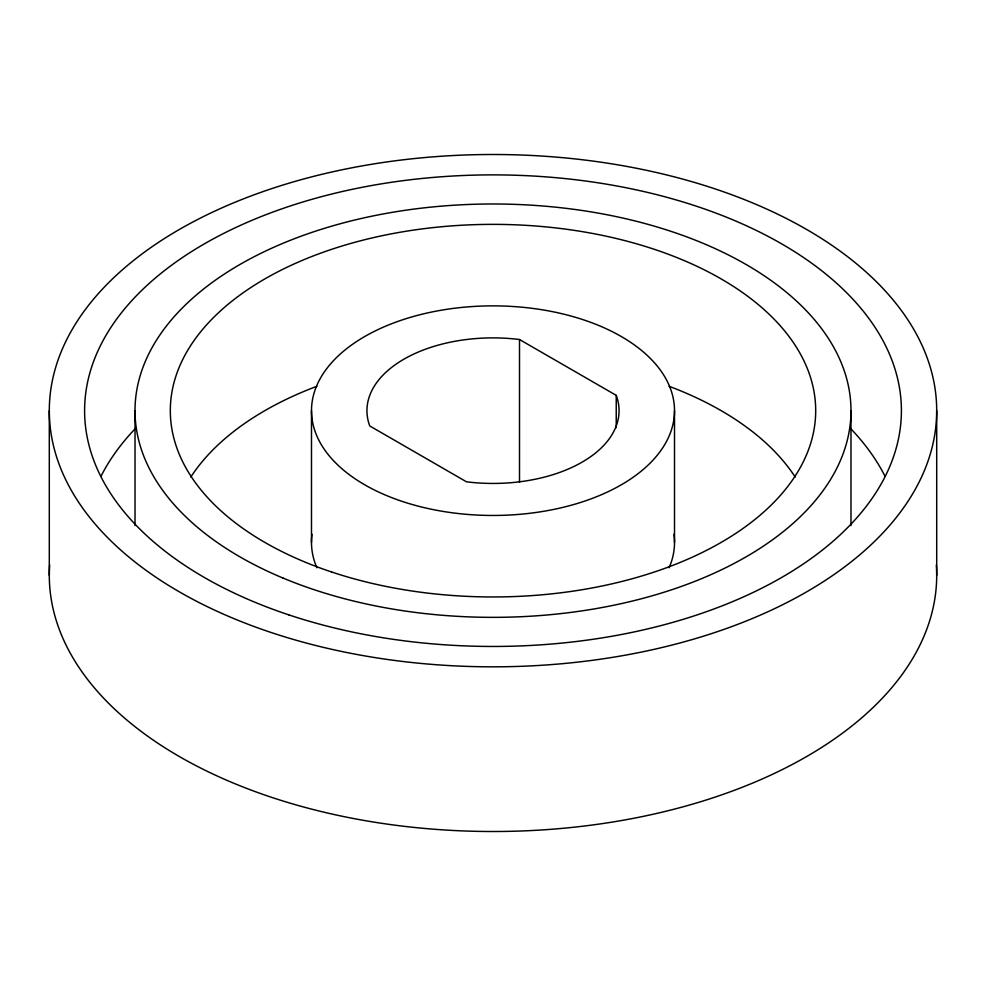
<?xml version="1.0" encoding="UTF-8"?>
<svg xmlns="http://www.w3.org/2000/svg" width="986" height="986" viewBox="0 0 986 986"><rect width="100%" height="100%" fill="white"/><g stroke="black" fill="none" stroke-linecap="round" stroke-linejoin="round"><path stroke-width="1.48" d="M616.238 395.361A126.048 72.779 0 0 1 466.489 481.809L369.762 425.964A126.048 72.779 0 0 1 519.511 339.517L616.238 395.361L616.238 427.677M936.7 410.669A443.7 256.163 0 0 1 271.15 632.507A443.7 256.163 0 0 1 271.15 188.819A443.7 256.163 0 0 1 936.7 410.669L936.7 575.331M850.98 410.669L850.98 525.55M674.51 410.669A181.51 104.799 0 0 1 402.239 501.418A181.51 104.799 0 0 1 402.239 319.908A181.51 104.799 0 0 1 674.51 410.669L674.51 542.399M519.511 339.517L519.511 482.129M311.49 410.669L311.49 542.399M135.02 410.669L135.02 525.55M49.3 410.669L49.3 575.331M936.343 565.04A443.7 256.163 0 0 1 493 831.506A443.7 256.163 0 0 1 49.657 565.04M100.979 476.275A408.401 235.79 0 0 1 135.895 427.986M850.105 427.986A408.401 235.79 0 0 1 885.021 476.275M190.803 477.064A322.693 186.305 0 0 1 316.913 386.278M669.087 386.278A322.693 186.305 0 0 1 795.197 477.064M673.968 534.276A181.51 104.799 0 0 1 669.112 567.776M316.888 567.776A181.51 104.799 0 0 1 312.032 534.276M288.799 614.87A408.401 235.79 0 0 0 901.401 410.669A408.401 235.79 0 0 0 288.799 206.468A408.401 235.79 0 0 0 288.799 614.87M282.945 578.03A357.98 206.678 0 0 0 849.069 432.004A357.98 206.678 0 0 0 346.986 221.961A357.98 206.678 0 0 0 282.945 578.03M331.653 572.003A322.693 186.305 0 0 0 815.693 410.669A322.693 186.305 0 0 0 331.653 249.322A322.693 186.305 0 0 0 331.653 572.003"/></g></svg>
